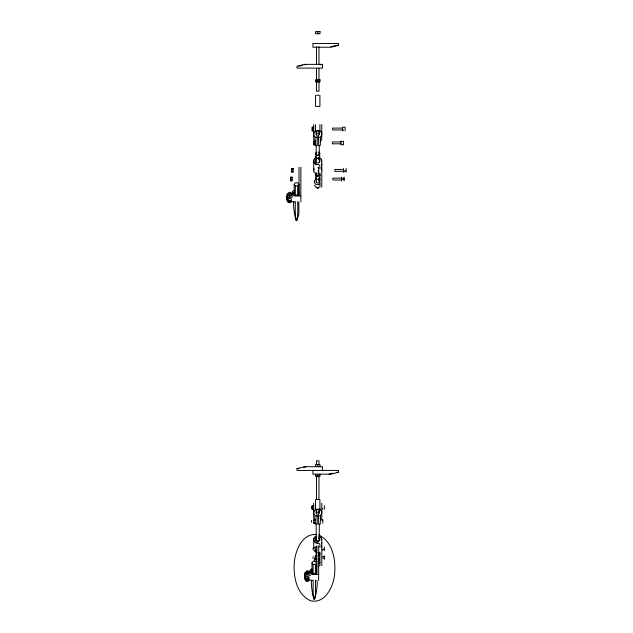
<?xml version="1.0" encoding="UTF-8"?>
<svg xmlns="http://www.w3.org/2000/svg" width="633" height="633" viewBox="0 0 633 633"><rect width="100%" height="100%" fill="white"/><g stroke="black" fill="none" stroke-linecap="round" stroke-linejoin="round"><path stroke-width="0.95" d="M321.778 511.575L321.778 510.752M321.778 133.065L321.778 132.242M313.715 170.902L313.739 160.489L315.74 157.965M313.715 548.471L313.739 539L315.74 536.467M313.003 43.495L338.473 43.495L338.473 45.37L330.822 47.238L312.884 47.238L312.987 43.859M322.474 67.739L322.569 64.36L304.631 64.36L296.988 66.228L296.988 68.095L322.45 68.095M322.474 470.074L322.569 466.695L304.631 466.695L296.988 468.562L296.988 470.43L338.473 470.43L338.473 472.297L330.822 474.164L312.884 474.164L312.987 470.786M319.91 130.39L319.467 131.347M319.91 508.9L319.467 509.858M294.179 201.943C291.9 201.049 296.466 228.054 296.83 218.828M314.625 597.338C314.237 606.612 309.711 579.511 311.966 580.453M320.219 142.061L320.709 140.945A4.043 3.576 0 0 0 321.778 138.532L321.778 124.646M320.686 64.36L320.559 64.867M314.34 599.34L315.471 594.711L315.471 580.057M322.324 65.064L322.529 64.431M320.504 137.575L320.219 145.78M320.504 516.077L320.219 524.29M320.345 519.97L320.709 519.456A4.043 3.576 0 0 0 321.778 517.034L321.778 503.156M294.179 195.106L294.179 184.361L295.35 182.802L297.684 182.802L298.847 184.361L298.847 195.106M297.684 195.692L297.684 185.92L298.847 184.361M311.966 573.617L311.966 562.872L313.137 561.313L315.471 561.313L316.642 562.872L316.642 573.617M315.471 574.194L315.471 564.43L316.642 562.872M316.642 580.453C318.913 579.717 314.403 606.224 313.984 597.338M292.675 192.741L291.995 193.255A2.287 1.456 0 0 1 291.077 193.5L288.79 193.524A1.867 1.187 0 0 0 286.923 194.719L286.923 200.479A1.867 1.187 0 0 0 288.173 201.603M310.463 571.251L309.782 571.757A2.287 1.456 0 0 1 308.864 572.01L306.578 572.034A1.867 1.187 0 0 0 304.71 573.221L304.71 578.989A1.867 1.187 0 0 0 305.961 580.113M292.675 196.784L291.995 197.092A2.287 1.456 0 0 1 291.077 197.346L288.79 197.369A1.867 1.187 0 0 0 286.923 198.556M310.463 575.294L309.782 575.603A2.287 1.456 0 0 1 308.864 575.848L306.578 575.88A1.867 1.187 0 0 0 304.71 577.067M296.553 220.743L298.847 214.642L298.847 201.943M318.019 187.653L317.434 187.653M287.865 193.848L289.582 193.215L291.299 193.848M288.324 201.033L289.582 200.574L290.832 201.033M288.324 200.653L289.582 201.112L290.832 200.653L290.832 201.951L289.582 202.418L288.324 201.951L288.324 199.727M305.652 572.351L307.369 571.726L309.086 572.351M306.111 579.543L307.369 579.076L308.627 579.543M308.627 578.238L308.627 580.461L307.369 580.928L306.111 580.461L306.111 579.163L307.369 579.622L308.627 579.163M330.893 46.771L336.629 45.37M298.823 66.228L302.645 65.294M304.56 64.827L306.475 64.36M303.603 467.399L306.475 466.695M328.986 474.164L332.808 473.231M294.29 201.8L291.995 201.603M312.077 580.311L309.782 580.113M336.329 45.37L338.473 45.37M316.484 95.243L318.977 95.243M313.683 127.051L312.124 127.051L312.124 131.015L313.683 131.015M312.124 128.103L313.683 128.103M342.532 128.103L332.634 128.103L332.634 129.963L342.532 129.963M312.124 130.082L313.683 130.082M315.242 140.914L313.683 140.914L313.683 144.878L315.242 144.878M341.844 141.444L343.529 141.444M313.683 141.966L315.242 141.966M340.973 141.966L332.317 141.966L332.317 143.818L340.973 143.818M313.683 143.944L315.242 143.944M291.52 169.098L293.079 169.098M343.513 169.43L334.865 169.43L334.865 171.298L343.513 171.298M346.077 170.87L344.384 170.87L344.384 171.788M291.52 171.052L293.079 171.052M290.531 177.81L292.09 177.81M341.543 178.142L332.887 178.142L332.887 180.009L341.543 180.009M342.406 178.15L344.099 178.15M342.406 179.582L344.099 179.582M290.531 179.764L292.09 179.764M294.179 184.361L295.35 185.92L297.684 185.92M286.923 197.116A1.867 1.187 0 0 1 288.79 195.929L290.302 195.929A1.867 1.187 0 0 0 292.169 194.742L292.169 192.638L294.108 192.638A2.492 1.923 0 0 1 294.559 191.934M300.873 196.001L295.287 196.001A3.11 2.397 0 0 1 292.169 193.603L294.108 193.603A2.492 1.923 0 0 0 296.83 195.027A2.492 1.923 0 0 0 299.005 193.12M296.988 468.562L299.132 468.562M336.629 472.297L338.473 472.297M316.484 499.445L318.977 499.445M313.683 505.553L312.124 505.553L312.124 509.525L313.683 509.525M312.124 506.606L313.683 506.606M312.124 508.592L313.683 508.592M315.242 519.416L313.683 519.416L313.683 523.388L315.242 523.388M321.089 519.954L322.775 519.954M313.683 520.468L315.242 520.468M313.683 522.454L315.242 522.454M316.793 546.912L315.242 546.912L315.242 550.829L316.793 550.829M315.242 547.608L316.793 547.608M324.333 549.373L322.64 549.373L322.64 550.299M315.242 549.563L316.793 549.563M316.793 555.624L315.242 555.624L315.242 559.54L316.793 559.54M315.242 556.32L316.793 556.32M322.64 556.66L324.333 556.66M322.64 558.084L324.333 558.084M315.242 558.274L316.793 558.274M311.966 562.872L313.137 564.43L315.471 564.43M304.71 575.626A1.867 1.187 0 0 1 306.578 574.44L308.097 574.44A1.867 1.187 0 0 0 309.964 573.245L309.964 571.148L311.895 571.148A2.492 1.923 0 0 1 312.346 570.444M318.66 574.511L313.074 574.511A3.11 2.397 0 0 1 309.964 572.105L311.895 572.105A2.492 1.923 0 0 0 314.617 573.538A2.492 1.923 0 0 0 316.793 571.631M314.269 599.253L313.137 594.711L313.137 580.057M313.715 161.55L315.638 164.137L318.217 164.651A1.867 1.646 0 0 1 319.91 166.289L319.91 168.9M313.715 540.06L315.638 542.639L318.217 543.154A1.867 1.646 0 0 1 319.91 544.799L319.91 547.41M316.096 534.584C302.471 533.421 295.975 549.602 294.464 560.838C293.039 575.207 295.888 593.714 310.265 600.67C325.053 604.341 333.251 586.854 334.564 574.756C335.988 560.387 333.14 541.88 318.763 534.925M319.23 157.752L321.081 159.073L321.778 161.075L321.778 187.162M319.23 536.262L321.081 537.575L321.778 539.585L321.778 565.673M315.851 187.194L314.443 185.216M316.002 131.355L315.55 130.39M316.002 509.866L315.55 508.9M315.107 141.46L314.743 140.945A4.043 3.576 0 0 1 313.683 138.532L313.683 124.646M315.107 519.97L314.743 519.456A4.043 3.576 0 0 1 313.683 517.042L313.683 503.156M314.949 137.575L315.242 145.78M314.949 516.077L315.242 524.29M346.077 168.497L346.077 172.223M345.088 130.896L345.088 127.17L342.532 127.17L342.532 130.896M344.099 177.208L344.099 180.935M343.529 141.032L343.529 144.759L340.973 144.759L340.973 141.032M343.513 168.497L343.513 172.223M343.395 129.797L343.395 130.477M341.543 177.208L341.543 180.935M324.333 505.68L324.333 509.399M324.333 547.007L324.333 550.734M324.333 555.719L324.333 559.445M322.775 519.535L322.775 523.262M322.64 508.307L322.64 508.987M320.021 466.695L320.021 464.622L315.44 464.622L315.44 466.695M320.021 474.164L320.021 476.245L315.44 476.245L315.44 474.164M319.91 95.243L319.91 106.431L315.55 106.431L315.55 95.243M319.91 124.646L319.91 131.411M319.91 172.714L319.91 187.162M319.91 499.445L319.91 509.85M319.91 552.095L319.91 565.673M319.285 132.424L319.285 134.394M319.285 145.234L319.285 154.104M319.285 157.055L319.285 161.985M319.285 177.754L319.285 181.695M319.285 510.934L319.285 512.904M319.285 523.744L319.285 539.506M319.285 553.305L319.285 556.257M319.285 558.227L319.285 560.205M318.977 46.747L318.977 64.534M318.977 68.491L318.977 91.223L316.484 91.223L316.484 68.491M318.977 464.788L318.977 460.832L316.484 460.832L316.484 464.788M318.977 475.66L318.977 499.382M318.66 167.254L318.66 173.466M318.66 545.765L318.66 580.366M318.352 145.788L318.352 135.407A1.559 1.377 0 0 0 318.644 133.041M318.352 524.298L318.352 513.917A1.559 1.377 0 0 0 318.644 511.543M317.726 31.65L317.726 33.723M317.726 79.845L317.726 81.926M317.726 464.622L317.726 466.695M317.726 474.164L317.726 476.245M317.109 145.788L317.109 135.407A1.559 1.377 0 0 1 316.184 134.006M317.109 524.298L317.109 513.917A1.559 1.377 0 0 1 316.184 512.516M316.793 545.773L316.793 573.743M316.484 46.747L316.484 64.534M316.484 475.66L316.484 499.382M316.176 132.424L316.176 134.394M316.176 145.234L316.176 162.974M316.176 172.825L316.176 181.695M316.176 510.934L316.176 512.904M316.176 523.744L316.176 540.495M316.176 551.335L316.176 556.257M315.55 124.646L315.55 130.453M315.55 499.445L315.55 509.367M313.121 547.933L313.121 549.8M313.121 556.644L313.121 558.512M313.137 564.43L313.137 574.194M311.879 506.614L311.879 508.465M311.895 571.148L311.895 572.912M311.563 520.476L311.563 522.328M307.369 579.622L307.369 580.928M300.873 167.262L300.873 201.864M299.005 167.262L299.005 195.233M297.684 201.555C298.578 226.796 294.527 226.756 295.35 201.555M295.35 185.92L295.35 195.692M294.108 192.638L294.108 194.41M289.582 201.112L289.582 202.418M318.565 159.294A2.176 1.923 0 0 1 319.618 162.032A2.176 1.923 0 0 1 316.405 162.602A2.176 1.923 0 0 1 316.191 159.714M317.94 167.563A1.867 1.646 0 0 1 318.684 167.666M317.94 164.643A4.043 3.576 0 0 1 313.77 161.819A4.043 3.576 0 0 1 316.271 157.744M318.676 157.601A4.043 3.576 0 0 1 321.778 161.075M321.778 163.994A4.043 3.576 0 0 1 321.588 165.063M317.94 171.068A1.867 1.646 0 0 1 318.684 171.163M319.91 175.634A1.867 1.646 0 0 0 317.94 173.988A4.043 3.576 0 0 1 314.103 168.829M321.596 169.375A4.043 3.576 0 0 1 321.778 170.419M321.778 167.5A4.043 3.576 0 0 1 321.588 168.568M318.882 139.458A1.559 1.377 0 0 1 318.352 139.79M317.109 137.678A4.043 3.576 0 0 1 314.332 132.202A4.043 3.576 0 0 1 321.121 132.202A4.043 3.576 0 0 1 318.352 137.678M287.01 196.998A1.867 1.187 0 0 1 286.923 196.641M287.065 198.54A1.867 1.187 0 0 1 286.923 198.082M292.169 192.638A3.11 2.397 0 0 1 294.092 190.422M292.169 193.777A1.867 1.187 0 0 1 290.302 194.964L288.79 194.964A1.867 1.187 0 0 0 286.923 196.159M287.065 199.498A1.867 1.187 0 0 1 286.923 199.039M289.376 196.539A0.934 0.593 0 0 1 289.787 196.539M318.613 152.529A1.559 1.377 0 0 1 319.103 154.294A1.559 1.377 0 0 1 317.173 154.943A1.559 1.377 0 0 1 316.215 153.328M319.103 157.221A1.559 1.377 0 0 1 318.613 157.712M317.916 157.941A1.559 1.377 0 0 1 317.544 157.941M316.563 157.49A1.559 1.377 0 0 1 316.35 157.221M318.818 151.991A2.176 1.923 0 0 1 319.491 154.792A2.176 1.923 0 0 1 316.271 155.085A2.176 1.923 0 0 1 316.271 152.229M319.491 155.449A2.176 1.923 0 0 1 318.177 158.464A2.176 1.923 0 0 1 315.598 156.177M319.285 174.455A1.559 1.377 0 0 1 317.544 175.816A1.559 1.377 0 0 1 316.215 174.122M318.89 178.284A1.559 1.377 0 0 1 318.613 178.506M319.91 174.455A2.176 1.923 0 0 1 316.84 176.211A2.176 1.923 0 0 1 316.271 173.023M319.72 178.158A2.176 1.923 0 0 1 315.598 176.971M288.862 193.223A0.934 0.593 0 0 1 288.941 192.416A0.934 0.593 0 0 1 290.223 192.416A0.934 0.593 0 0 1 290.294 193.223M288.332 200.4A1.867 1.187 0 0 1 288.237 198.691A1.867 1.187 0 0 1 290.927 198.691A1.867 1.187 0 0 1 290.832 200.4M320.021 183.974A3.426 3.023 0 0 1 314.957 183.507A3.426 3.023 0 0 1 316.017 179.107M318.787 178.854A3.426 3.023 0 0 1 320.021 179.479M318.81 187.139A1.108 0.973 0 0 1 317.726 188.31A1.108 0.973 0 0 1 316.642 187.139M318.644 180.619A1.559 1.377 0 0 1 319.079 182.415A1.559 1.377 0 0 1 317.093 182.984A1.559 1.377 0 0 1 316.247 181.307M289.02 193.999A0.934 0.593 0 0 1 290.08 193.975M306.807 572.509A0.934 0.593 0 0 1 308.042 572.572M306.657 571.734A0.934 0.593 0 0 1 306.815 570.879A0.934 0.593 0 0 1 308.152 571.029A0.934 0.593 0 0 1 307.836 571.868M307.836 577.51A0.934 0.593 0 0 1 308.081 577.644M306.119 578.91A1.867 1.187 0 0 1 306.791 576.9A1.867 1.187 0 0 1 309.197 578.277M304.805 575.508A1.867 1.187 0 0 1 304.71 575.152M304.853 577.043A1.867 1.187 0 0 1 304.71 576.592M309.964 571.148A3.11 2.397 0 0 1 311.887 568.932M309.964 572.287A1.867 1.187 0 0 1 308.097 573.474L306.578 573.474A1.867 1.187 0 0 0 304.71 574.661M304.853 578.008A1.867 1.187 0 0 1 304.71 577.549M318.613 538.454A1.559 1.377 0 0 1 319.103 540.218A1.559 1.377 0 0 1 317.173 540.867A1.559 1.377 0 0 1 316.215 539.253M318.565 537.805A2.176 1.923 0 0 1 319.594 540.574A2.176 1.923 0 0 1 316.342 541.065A2.176 1.923 0 0 1 316.271 538.153M317.94 543.154A4.043 3.576 0 0 1 313.77 540.329A4.043 3.576 0 0 1 316.271 536.254M318.676 536.111A4.043 3.576 0 0 1 321.778 539.585M321.778 542.505A4.043 3.576 0 0 1 321.588 543.573M317.94 552.498A1.867 1.646 0 0 1 319.91 554.144M321.778 546.01A4.043 3.576 0 0 1 321.588 547.078M316.745 552.395A4.043 3.576 0 0 1 314.055 550.425M313.739 548.344A4.043 3.576 0 0 1 314.103 547.339M320.021 562.484A3.426 3.023 0 0 1 318.082 563.243M314.957 562.017A3.426 3.023 0 0 1 315.44 557.99M318.81 565.649A1.108 0.973 0 0 1 318.154 566.741M318.644 559.121A1.559 1.377 0 0 1 318.209 561.542M316.816 561.344A1.559 1.377 0 0 1 316.247 559.809M318.882 517.96A1.559 1.377 0 0 1 318.352 518.3M317.109 516.188A4.043 3.576 0 0 1 314.332 510.712A4.043 3.576 0 0 1 321.121 510.712A4.043 3.576 0 0 1 318.352 516.188M320.021 31.65L315.44 31.65L315.44 33.723L320.021 33.723L320.021 31.65M320.021 79.845L315.44 79.845L315.44 81.926L320.021 81.926L320.021 79.845M293.079 168.402L291.52 168.402L291.52 172.318L293.079 172.318L293.079 168.402M292.09 177.113L290.531 177.113L290.531 181.03L292.09 181.03L292.09 177.113M316.445 133.199A1.559 1.377 0 0 0 319.127 133.025A1.559 1.377 0 0 0 317.616 131.055A1.559 1.377 0 0 0 316.445 133.199M288.648 202.52A1.867 1.187 0 0 0 291.449 201.492A1.867 1.187 0 0 0 288.648 200.463A1.867 1.187 0 0 0 288.648 202.52M306.435 581.031A1.867 1.187 0 0 0 309.236 580.002A1.867 1.187 0 0 0 306.435 578.973A1.867 1.187 0 0 0 306.435 581.031M316.445 511.709A1.559 1.377 0 0 0 319.127 511.527A1.559 1.377 0 0 0 317.616 509.565A1.559 1.377 0 0 0 316.445 511.709"/></g></svg>
